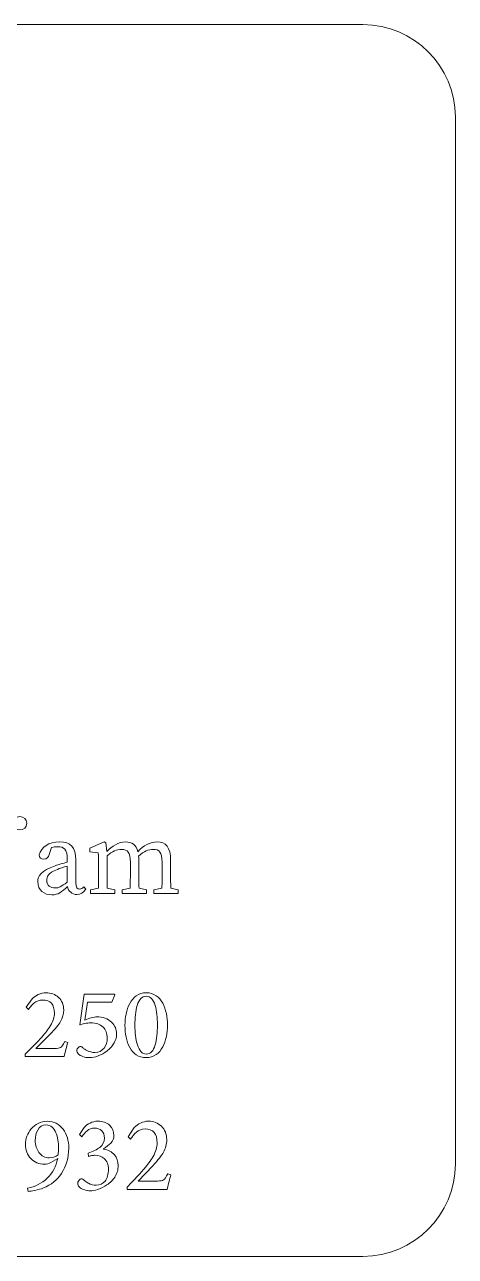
# Model space of a CAD drawing. Header units: millimetres. Extents: x -19.9 to 19.9, y -19.9 to 19.9.
# Drawn here: x 5.99 to 19.9, y -19.9 to 19.9 of the extents above; entities that cross this region are included whole.
import ezdxf

# ---------------------------------------------------------------- set-up
doc = ezdxf.new("R2010")
doc.units = ezdxf.units.MM
doc.header["$MEASUREMENT"] = 0
doc.layers.add('Layer 1', color=7, linetype='Continuous')

msp = doc.modelspace()

# ---------------------------------------------------------------- linework, layer by layer
at = {"layer": 'Layer 1', "color": 250, "lineweight": 18}
msp.add_open_spline([(16.915, 19.9), (16.915, 19.9), (-16.915, 19.9), (-16.915, 19.9), (-18.559, 19.9), (-19.9, 18.559), (-19.9, 16.915), (-19.9, 16.915), (-19.9, -16.915), (-19.9, -16.915), (-19.9, -18.559), (-18.559, -19.9), (-16.915, -19.9), (-16.915, -19.9), (16.915, -19.9), (16.915, -19.9), (18.559, -19.9), (19.9, -18.559), (19.9, -16.915), (19.9, -16.915), (19.9, 16.915), (19.9, 16.915), (19.9, 18.559), (18.559, 19.9), (16.915, 19.9)], degree=3, knots=[0, 0, 0, 0, 0.125, 0.125, 0.125, 0.25, 0.25, 0.25, 0.375, 0.375, 0.375, 0.5, 0.5, 0.5, 0.625, 0.625, 0.625, 0.75, 0.75, 0.75, 0.875, 0.875, 0.875, 1, 1, 1, 1], dxfattribs=at)
at = {"layer": 'Layer 1', "color": 250, "lineweight": 9}
for points, knots in [([(5.6069, -5.9075), (5.6069, -5.7777), (5.7062, -5.6922), (5.8325, -5.6922), (5.9591, -5.6922), (6.0583, -5.7777), (6.0583, -5.9075), (6.0583, -6.034), (5.9591, -6.1228), (5.8325, -6.1228), (5.7062, -6.1228), (5.6069, -6.034), (5.6069, -5.9075)], [0, 0, 0, 0, 0.25, 0.25, 0.25, 0.5, 0.5, 0.5, 0.75, 0.75, 0.75, 1, 1, 1, 1]), ([(7.3647, -7.1632), (7.3647, -7.1632), (7.3647, -7.0799), (7.3647, -7.0799), (7.3647, -6.745), (7.2689, -6.6631), (7.0431, -6.6631), (6.9902, -6.6631), (6.9264, -6.6676), (6.8518, -6.6862), (6.8518, -6.6862), (6.7834, -6.9125), (6.7834, -6.9125), (6.7528, -7.0117), (6.7014, -7.0661), (6.6091, -7.0661), (6.5167, -7.0661), (6.462, -7.0149), (6.4551, -6.9294), (6.5202, -6.6696), (6.773, -6.5091), (7.1148, -6.5091), (7.4669, -6.5091), (7.6378, -6.6696), (7.6378, -7.1006), (7.6378, -7.1006), (7.6378, -7.8251), (7.6378, -7.8251), (7.6378, -7.9788), (7.6857, -8.0335), (7.7643, -8.0335), (7.8224, -8.0335), (7.8601, -8.0029), (7.8975, -7.9584), (7.8975, -7.9584), (7.9661, -8.0335), (7.9661, -8.0335), (7.8842, -8.1633), (7.7918, -8.2078), (7.6757, -8.2078), (7.5141, -8.2078), (7.4007, -8.1069), (7.3719, -7.9442), (7.1833, -8.1307), (7.0679, -8.2182), (6.8688, -8.2182), (6.6194, -8.2182), (6.4106, -8.0746), (6.4106, -7.791), (6.4106, -7.5994), (6.5133, -7.4458), (6.9715, -7.2781), (7.0785, -7.2399), (7.2258, -7.1958), (7.3647, -7.1632)], [0, 0, 0, 0, 0.0555556, 0.0555556, 0.0555556, 0.1111111, 0.1111111, 0.1111111, 0.1666667, 0.1666667, 0.1666667, 0.2222222, 0.2222222, 0.2222222, 0.2777778, 0.2777778, 0.2777778, 0.3333333, 0.3333333, 0.3333333, 0.3888889, 0.3888889, 0.3888889, 0.4444444, 0.4444444, 0.4444444, 0.5, 0.5, 0.5, 0.5555556, 0.5555556, 0.5555556, 0.6111111, 0.6111111, 0.6111111, 0.6666667, 0.6666667, 0.6666667, 0.7222222, 0.7222222, 0.7222222, 0.7777778, 0.7777778, 0.7777778, 0.8333333, 0.8333333, 0.8333333, 0.8888889, 0.8888889, 0.8888889, 0.9444444, 0.9444444, 0.9444444, 1, 1, 1, 1]), ([(10.7067, -8.0051), (10.7067, -8.0051), (10.951, -8.0542), (10.951, -8.0542), (10.951, -8.0542), (10.951, -8.1736), (10.951, -8.1736), (10.951, -8.1736), (10.7115, -8.1736), (10.7115, -8.1736), (10.7115, -8.1736), (10.4177, -8.1736), (10.4177, -8.1736), (10.4177, -8.1736), (10.1648, -8.1736), (10.1648, -8.1736), (10.1648, -8.1736), (10.1648, -8.0542), (10.1648, -8.0542), (10.1648, -8.0542), (10.4227, -8.0071), (10.4227, -8.0071), (10.4262, -7.8371), (10.428, -7.6135), (10.428, -7.4559), (10.428, -7.4559), (10.428, -7.1619), (10.428, -7.1619), (10.428, -6.8404), (10.339, -6.7485), (10.1375, -6.7485), (9.9887, -6.7485), (9.8494, -6.8058), (9.6676, -6.9673), (9.6731, -7.0202), (9.6759, -7.0783), (9.6759, -7.1416), (9.6759, -7.1416), (9.6759, -7.4559), (9.6759, -7.4559), (9.6759, -7.6129), (9.6777, -7.8353), (9.6812, -8.0051), (9.6812, -8.0051), (9.9253, -8.0542), (9.9253, -8.0542), (9.9253, -8.0542), (9.9253, -8.1736), (9.9253, -8.1736), (9.9253, -8.1736), (9.6862, -8.1736), (9.6862, -8.1736), (9.6862, -8.1736), (9.3923, -8.1736), (9.3923, -8.1736), (9.3923, -8.1736), (9.1391, -8.1736), (9.1391, -8.1736), (9.1391, -8.1736), (9.1391, -8.0542), (9.1391, -8.0542), (9.1391, -8.0542), (9.3971, -8.0071), (9.3971, -8.0071), (9.4005, -7.8371), (9.4023, -7.6135), (9.4023, -7.4559), (9.4023, -7.4559), (9.4023, -7.1688), (9.4023, -7.1688), (9.4023, -6.8507), (9.3204, -6.7485), (9.1155, -6.7485), (8.9561, -6.7485), (8.8276, -6.8102), (8.6506, -6.9605), (8.6506, -6.9605), (8.6506, -7.4559), (8.6506, -7.4559), (8.6506, -7.6084), (8.6522, -7.8336), (8.6557, -8.0051), (8.6557, -8.0051), (8.9001, -8.0542), (8.9001, -8.0542), (8.9001, -8.0542), (8.9001, -8.1736), (8.9001, -8.1736), (8.9001, -8.1736), (8.6607, -8.1736), (8.6607, -8.1736), (8.6607, -8.1736), (8.3668, -8.1736), (8.3668, -8.1736), (8.3668, -8.1736), (8.1139, -8.1736), (8.1139, -8.1736), (8.1139, -8.1736), (8.1139, -8.0542), (8.1139, -8.0542), (8.1139, -8.0542), (8.3717, -8.0071), (8.3717, -8.0071), (8.3753, -7.8354), (8.3771, -7.609), (8.3771, -7.4559), (8.3771, -7.4559), (8.3771, -7.2953), (8.3771, -7.2953), (8.3771, -7.1072), (8.3736, -7.0014), (8.3668, -6.8647), (8.3668, -6.8647), (8.0932, -6.8339), (8.0932, -6.8339), (8.0932, -6.8339), (8.0932, -6.714), (8.0932, -6.714), (8.0932, -6.714), (8.5583, -6.5091), (8.5583, -6.5091), (8.5583, -6.5091), (8.6093, -6.5432), (8.6093, -6.5432), (8.6093, -6.5432), (8.6381, -6.8196), (8.6381, -6.8196), (8.7997, -6.6403), (9.03, -6.5091), (9.2418, -6.5091), (9.4544, -6.5091), (9.5865, -6.6038), (9.6433, -6.8269), (9.8168, -6.6166), (10.0462, -6.5091), (10.2675, -6.5091), (10.5406, -6.5091), (10.7015, -6.68), (10.7015, -7.1036), (10.7015, -7.1036), (10.7015, -7.4559), (10.7015, -7.4559), (10.7015, -7.6129), (10.7033, -7.8354), (10.7067, -8.0051)], [0, 0, 0, 0, 0.0208333, 0.0208333, 0.0208333, 0.0416667, 0.0416667, 0.0416667, 0.0625, 0.0625, 0.0625, 0.0833333, 0.0833333, 0.0833333, 0.1041667, 0.1041667, 0.1041667, 0.125, 0.125, 0.125, 0.1458333, 0.1458333, 0.1458333, 0.1666667, 0.1666667, 0.1666667, 0.1875, 0.1875, 0.1875, 0.2083333, 0.2083333, 0.2083333, 0.2291667, 0.2291667, 0.2291667, 0.25, 0.25, 0.25, 0.2708333, 0.2708333, 0.2708333, 0.2916667, 0.2916667, 0.2916667, 0.3125, 0.3125, 0.3125, 0.3333333, 0.3333333, 0.3333333, 0.3541667, 0.3541667, 0.3541667, 0.375, 0.375, 0.375, 0.3958333, 0.3958333, 0.3958333, 0.4166667, 0.4166667, 0.4166667, 0.4375, 0.4375, 0.4375, 0.4583333, 0.4583333, 0.4583333, 0.4791667, 0.4791667, 0.4791667, 0.5, 0.5, 0.5, 0.5208333, 0.5208333, 0.5208333, 0.5416667, 0.5416667, 0.5416667, 0.5625, 0.5625, 0.5625, 0.5833333, 0.5833333, 0.5833333, 0.6041667, 0.6041667, 0.6041667, 0.625, 0.625, 0.625, 0.6458333, 0.6458333, 0.6458333, 0.6666667, 0.6666667, 0.6666667, 0.6875, 0.6875, 0.6875, 0.7083333, 0.7083333, 0.7083333, 0.7291667, 0.7291667, 0.7291667, 0.75, 0.75, 0.75, 0.7708333, 0.7708333, 0.7708333, 0.7916667, 0.7916667, 0.7916667, 0.8125, 0.8125, 0.8125, 0.8333333, 0.8333333, 0.8333333, 0.8541667, 0.8541667, 0.8541667, 0.875, 0.875, 0.875, 0.8958333, 0.8958333, 0.8958333, 0.9166667, 0.9166667, 0.9166667, 0.9375, 0.9375, 0.9375, 0.9583333, 0.9583333, 0.9583333, 0.9791667, 0.9791667, 0.9791667, 1, 1, 1, 1]), ([(7.3647, -7.8099), (7.3647, -7.8099), (7.3647, -7.29), (7.3647, -7.29), (7.2428, -7.3226), (7.1172, -7.3648), (7.0431, -7.3945), (6.7356, -7.514), (6.7014, -7.644), (6.7014, -7.743), (6.7014, -7.9242), (6.821, -7.9959), (6.9781, -7.9959), (7.0947, -7.9959), (7.1625, -7.9538), (7.3647, -7.8099)], [0, 0, 0, 0, 0.2, 0.2, 0.2, 0.4, 0.4, 0.4, 0.6, 0.6, 0.6, 0.8, 0.8, 0.8, 1, 1, 1, 1]), ([(7.3801, -12.992), (7.3608, -13.0544), (7.3398, -13.1295), (7.3178, -13.217), (7.3178, -13.217), (7.2599, -13.4416), (7.2599, -13.4416), (7.2599, -13.4416), (6.0048, -13.4416), (6.0048, -13.4416), (6.0048, -13.4416), (6.0048, -13.3637), (6.0048, -13.3637), (6.0048, -13.3637), (6.1426, -13.2301), (6.1426, -13.2301), (6.1426, -13.2301), (6.4141, -12.9565), (6.4141, -12.9565), (6.4589, -12.9076), (6.5002, -12.8608), (6.5388, -12.8164), (6.5998, -12.7467), (6.6501, -12.6858), (6.6901, -12.6337), (6.742, -12.5672), (6.7859, -12.5041), (6.8213, -12.4446), (6.906, -12.301), (6.9485, -12.1667), (6.9485, -12.042), (6.9485, -11.7586), (6.8206, -11.6171), (6.5657, -11.6171), (6.4648, -11.6171), (6.3713, -11.6518), (6.2852, -11.7216), (6.2526, -11.7483), (6.2198, -11.7818), (6.1874, -11.8217), (6.1619, -11.85), (6.1361, -11.884), (6.1095, -11.9241), (6.1095, -11.9241), (6.0317, -11.8527), (6.0317, -11.8527), (6.0317, -11.8527), (6.2294, -11.5771), (6.2294, -11.5771), (6.2873, -11.5193), (6.3528, -11.4731), (6.4255, -11.4391), (6.5054, -11.4021), (6.5907, -11.3835), (6.6812, -11.3835), (6.8385, -11.3835), (6.9712, -11.4331), (7.0796, -11.5323), (7.1924, -11.6364), (7.2485, -11.7715), (7.2485, -11.9375), (7.2485, -12.0725), (7.2154, -12.198), (7.1486, -12.3133), (7.0863, -12.4187), (6.9729, -12.5553), (6.8082, -12.723), (6.8082, -12.723), (6.352, -13.1812), (6.352, -13.1812), (6.352, -13.1812), (6.9549, -13.1812), (6.9549, -13.1812), (7.0514, -13.1812), (7.1159, -13.1709), (7.1486, -13.1502), (7.1871, -13.1265), (7.2315, -13.0634), (7.282, -12.9609), (7.282, -12.9609), (7.3801, -12.992), (7.3801, -12.992)], [0, 0, 0, 0, 0.037037, 0.037037, 0.037037, 0.0740741, 0.0740741, 0.0740741, 0.1111111, 0.1111111, 0.1111111, 0.1481481, 0.1481481, 0.1481481, 0.1851852, 0.1851852, 0.1851852, 0.2222222, 0.2222222, 0.2222222, 0.2592593, 0.2592593, 0.2592593, 0.2962963, 0.2962963, 0.2962963, 0.3333333, 0.3333333, 0.3333333, 0.3703704, 0.3703704, 0.3703704, 0.4074074, 0.4074074, 0.4074074, 0.4444444, 0.4444444, 0.4444444, 0.4814815, 0.4814815, 0.4814815, 0.5185185, 0.5185185, 0.5185185, 0.5555556, 0.5555556, 0.5555556, 0.5925926, 0.5925926, 0.5925926, 0.6296296, 0.6296296, 0.6296296, 0.6666667, 0.6666667, 0.6666667, 0.7037037, 0.7037037, 0.7037037, 0.7407407, 0.7407407, 0.7407407, 0.7777778, 0.7777778, 0.7777778, 0.8148148, 0.8148148, 0.8148148, 0.8518519, 0.8518519, 0.8518519, 0.8888889, 0.8888889, 0.8888889, 0.9259259, 0.9259259, 0.9259259, 0.962963, 0.962963, 0.962963, 1, 1, 1, 1]), ([(7.9299, -12.2644), (8.0068, -12.2349), (8.0767, -12.211), (8.1391, -12.1936), (8.2163, -12.1725), (8.2748, -12.1621), (8.3148, -12.1621), (8.5135, -12.1621), (8.6731, -12.22), (8.7933, -12.3358), (8.9028, -12.4394), (8.9579, -12.5641), (8.9579, -12.7096), (8.9579, -12.9097), (8.857, -13.0916), (8.6552, -13.2546), (8.4595, -13.4044), (8.2652, -13.4795), (8.0723, -13.4795), (8.0027, -13.4795), (7.9327, -13.4667), (7.8631, -13.4416), (7.8038, -13.4193), (7.759, -13.3941), (7.7294, -13.3658), (7.6837, -13.3231), (7.6637, -13.2845), (7.6695, -13.2505), (7.6695, -13.2101), (7.6945, -13.1701), (7.7453, -13.1302), (7.7749, -13.1078), (7.8052, -13.1095), (7.8362, -13.1346), (7.8601, -13.1553), (7.8824, -13.174), (7.903, -13.1901), (7.9345, -13.2124), (7.9655, -13.2317), (7.9965, -13.248), (8.0794, -13.2911), (8.1662, -13.3123), (8.2569, -13.3123), (8.383, -13.3123), (8.4825, -13.2645), (8.5553, -13.1681), (8.6217, -13.0806), (8.6552, -12.9728), (8.6552, -12.8452), (8.6552, -12.6972), (8.61, -12.579), (8.5194, -12.4915), (8.426, -12.4012), (8.2935, -12.3557), (8.1212, -12.3557), (8.0587, -12.3557), (7.993, -12.3633), (7.923, -12.3781), (7.8966, -12.384), (7.869, -12.3911), (7.8408, -12.4001), (7.8408, -12.4001), (7.7873, -12.4157), (7.7873, -12.4157), (7.7845, -12.4173), (7.7801, -12.4187), (7.7742, -12.4201), (7.7742, -12.4201), (7.9076, -11.4235), (7.9076, -11.4235), (7.9076, -11.4235), (8.8757, -11.4235), (8.8757, -11.4235), (8.8757, -11.4235), (8.8955, -11.448), (8.8955, -11.448), (8.8955, -11.448), (8.8043, -11.6816), (8.8043, -11.6816), (8.8043, -11.6816), (8.0167, -11.6816), (8.0167, -11.6816), (8.0167, -11.6816), (7.9299, -12.2644), (7.9299, -12.2644)], [0, 0, 0, 0, 0.0357143, 0.0357143, 0.0357143, 0.0714286, 0.0714286, 0.0714286, 0.1071429, 0.1071429, 0.1071429, 0.1428571, 0.1428571, 0.1428571, 0.1785714, 0.1785714, 0.1785714, 0.2142857, 0.2142857, 0.2142857, 0.25, 0.25, 0.25, 0.2857143, 0.2857143, 0.2857143, 0.3214286, 0.3214286, 0.3214286, 0.3571429, 0.3571429, 0.3571429, 0.3928571, 0.3928571, 0.3928571, 0.4285714, 0.4285714, 0.4285714, 0.4642857, 0.4642857, 0.4642857, 0.5, 0.5, 0.5, 0.5357143, 0.5357143, 0.5357143, 0.5714286, 0.5714286, 0.5714286, 0.6071429, 0.6071429, 0.6071429, 0.6428571, 0.6428571, 0.6428571, 0.6785714, 0.6785714, 0.6785714, 0.7142857, 0.7142857, 0.7142857, 0.75, 0.75, 0.75, 0.7857143, 0.7857143, 0.7857143, 0.8214286, 0.8214286, 0.8214286, 0.8571429, 0.8571429, 0.8571429, 0.8928571, 0.8928571, 0.8928571, 0.9285714, 0.9285714, 0.9285714, 0.9642857, 0.9642857, 0.9642857, 1, 1, 1, 1]), ([(9.9191, -11.3835), (10.039, -11.3835), (10.1451, -11.4145), (10.2372, -11.4768), (10.3201, -11.5335), (10.3901, -11.6141), (10.4462, -11.7193), (10.4983, -11.8159), (10.5374, -11.9278), (10.5645, -12.0553), (10.5879, -12.1743), (10.5999, -12.2995), (10.5999, -12.4315), (10.5999, -12.5558), (10.5879, -12.6768), (10.5645, -12.7939), (10.5374, -12.9231), (10.4983, -13.0358), (10.4462, -13.1323), (10.3884, -13.2407), (10.318, -13.3238), (10.2351, -13.3817), (10.1414, -13.4469), (10.0346, -13.4795), (9.9147, -13.4795), (9.793, -13.4795), (9.6859, -13.4489), (9.5943, -13.3883), (9.5095, -13.3316), (9.4382, -13.2519), (9.3806, -13.1477), (9.3286, -13.053), (9.2893, -12.941), (9.2625, -12.8119), (9.2388, -12.6947), (9.2271, -12.5686), (9.2271, -12.4336), (9.2271, -12.3075), (9.2388, -12.186), (9.2625, -12.0688), (9.2893, -11.9412), (9.3286, -11.8282), (9.3806, -11.7305), (9.4382, -11.6222), (9.5095, -11.5393), (9.5943, -11.4814), (9.6876, -11.4159), (9.7944, -11.3835), (9.9147, -11.3835), (9.9147, -11.3835), (9.9191, -11.3835), (9.9191, -11.3835)], [0, 0, 0, 0, 0.0588235, 0.0588235, 0.0588235, 0.1176471, 0.1176471, 0.1176471, 0.1764706, 0.1764706, 0.1764706, 0.2352941, 0.2352941, 0.2352941, 0.2941176, 0.2941176, 0.2941176, 0.3529412, 0.3529412, 0.3529412, 0.4117647, 0.4117647, 0.4117647, 0.4705882, 0.4705882, 0.4705882, 0.5294118, 0.5294118, 0.5294118, 0.5882353, 0.5882353, 0.5882353, 0.6470588, 0.6470588, 0.6470588, 0.7058824, 0.7058824, 0.7058824, 0.7647059, 0.7647059, 0.7647059, 0.8235294, 0.8235294, 0.8235294, 0.8823529, 0.8823529, 0.8823529, 0.9411765, 0.9411765, 0.9411765, 1, 1, 1, 1]), ([(9.9122, -11.4969), (9.7803, -11.4969), (9.6839, -11.5955), (9.6231, -11.7928), (9.5964, -11.8759), (9.5771, -11.9754), (9.5654, -12.0911), (9.5546, -12.1936), (9.5495, -12.3054), (9.5495, -12.4271), (9.5495, -12.5473), (9.5557, -12.6593), (9.5673, -12.7629), (9.5808, -12.8787), (9.6008, -12.9789), (9.6274, -13.0634), (9.6929, -13.2652), (9.79, -13.3658), (9.9191, -13.3658), (10.0493, -13.3658), (10.1451, -13.2659), (10.2061, -13.0654), (10.2312, -12.9825), (10.2499, -12.8826), (10.2616, -12.7654), (10.2719, -12.6626), (10.2771, -12.55), (10.2771, -12.4271), (10.2771, -12.3038), (10.2719, -12.191), (10.2616, -12.0888), (10.2482, -11.9731), (10.2288, -11.8737), (10.2037, -11.7907), (10.1414, -11.5948), (10.0449, -11.4969), (9.9147, -11.4969), (9.9147, -11.4969), (9.9122, -11.4969), (9.9122, -11.4969)], [0, 0, 0, 0, 0.0769231, 0.0769231, 0.0769231, 0.1538462, 0.1538462, 0.1538462, 0.2307692, 0.2307692, 0.2307692, 0.3076923, 0.3076923, 0.3076923, 0.3846154, 0.3846154, 0.3846154, 0.4615385, 0.4615385, 0.4615385, 0.5384615, 0.5384615, 0.5384615, 0.6153846, 0.6153846, 0.6153846, 0.6923077, 0.6923077, 0.6923077, 0.7692308, 0.7692308, 0.7692308, 0.8461538, 0.8461538, 0.8461538, 0.9230769, 0.9230769, 0.9230769, 1, 1, 1, 1]), ([(6.7269, -15.5328), (6.9371, -15.5328), (7.1052, -15.6196), (7.2315, -15.7935), (7.3518, -15.9563), (7.4122, -16.1609), (7.4122, -16.4081), (7.4122, -16.7176), (7.3336, -16.9876), (7.1768, -17.2188), (7.0335, -17.4323), (6.841, -17.5892), (6.5987, -17.6898), (6.5181, -17.7219), (6.4251, -17.748), (6.3201, -17.7685), (6.2301, -17.788), (6.1578, -17.7982), (6.1031, -17.7995), (6.1031, -17.7995), (6.0824, -17.6923), (6.0824, -17.6923), (6.329, -17.6507), (6.5392, -17.5456), (6.7131, -17.3766), (6.8867, -17.2061), (7.0008, -16.9939), (7.0556, -16.7402), (7.0556, -16.7402), (6.8364, -16.8626), (6.8364, -16.8626), (6.768, -16.9008), (6.7, -16.9198), (6.6332, -16.9198), (6.4503, -16.9198), (6.3011, -16.8585), (6.1853, -16.7358), (6.071, -16.6163), (6.0138, -16.4637), (6.0138, -16.279), (6.0138, -16.0957), (6.0762, -15.929), (6.2012, -15.779), (6.2636, -15.7044), (6.3376, -15.6454), (6.423, -15.6024), (6.5158, -15.5558), (6.6157, -15.5328), (6.7221, -15.5328), (6.7221, -15.5328), (6.7269, -15.5328), (6.7269, -15.5328)], [0, 0, 0, 0, 0.0588235, 0.0588235, 0.0588235, 0.1176471, 0.1176471, 0.1176471, 0.1764706, 0.1764706, 0.1764706, 0.2352941, 0.2352941, 0.2352941, 0.2941176, 0.2941176, 0.2941176, 0.3529412, 0.3529412, 0.3529412, 0.4117647, 0.4117647, 0.4117647, 0.4705882, 0.4705882, 0.4705882, 0.5294118, 0.5294118, 0.5294118, 0.5882353, 0.5882353, 0.5882353, 0.6470588, 0.6470588, 0.6470588, 0.7058824, 0.7058824, 0.7058824, 0.7647059, 0.7647059, 0.7647059, 0.8235294, 0.8235294, 0.8235294, 0.8823529, 0.8823529, 0.8823529, 0.9411765, 0.9411765, 0.9411765, 1, 1, 1, 1]), ([(6.6718, -15.6548), (6.5606, -15.6548), (6.473, -15.7113), (6.4093, -15.8245), (6.3559, -15.9203), (6.329, -16.0292), (6.329, -16.1522), (6.329, -16.3086), (6.3693, -16.44), (6.4503, -16.5466), (6.5358, -16.6582), (6.646, -16.7141), (6.7813, -16.7141), (6.8895, -16.7141), (6.9857, -16.6839), (7.0693, -16.6231), (7.0769, -16.5546), (7.0808, -16.4768), (7.0808, -16.3888), (7.0808, -16.3027), (7.0749, -16.22), (7.0624, -16.1402), (7.0491, -16.0493), (7.0277, -15.9703), (6.9988, -15.9035), (6.965, -15.827), (6.9239, -15.7673), (6.8754, -15.7243), (6.8189, -15.6778), (6.7528, -15.6548), (6.6763, -15.6548), (6.6763, -15.6548), (6.6718, -15.6548), (6.6718, -15.6548)], [0, 0, 0, 0, 0.0909091, 0.0909091, 0.0909091, 0.1818182, 0.1818182, 0.1818182, 0.2727273, 0.2727273, 0.2727273, 0.3636364, 0.3636364, 0.3636364, 0.4545455, 0.4545455, 0.4545455, 0.5454545, 0.5454545, 0.5454545, 0.6363636, 0.6363636, 0.6363636, 0.7272727, 0.7272727, 0.7272727, 0.8181818, 0.8181818, 0.8181818, 0.9090909, 0.9090909, 0.9090909, 1, 1, 1, 1]), ([(8.5363, -16.432), (8.6854, -16.4593), (8.8029, -16.5229), (8.8883, -16.6231), (8.9703, -16.719), (9.0107, -16.833), (9.0093, -16.9653), (9.0093, -17.1006), (8.9734, -17.2249), (8.9019, -17.3384), (8.8394, -17.4337), (8.7533, -17.5184), (8.6437, -17.5917), (8.5525, -17.6539), (8.4533, -17.7025), (8.3468, -17.7378), (8.2538, -17.7695), (8.1752, -17.7855), (8.1115, -17.7855), (8.0385, -17.7855), (7.9658, -17.771), (7.8945, -17.7423), (7.8335, -17.7184), (7.7877, -17.6923), (7.7574, -17.6637), (7.7146, -17.6267), (7.6956, -17.5829), (7.7002, -17.5322), (7.7046, -17.4873), (7.7329, -17.4468), (7.7845, -17.4101), (7.8135, -17.3861), (7.8424, -17.3861), (7.8714, -17.4101), (7.8959, -17.4323), (7.921, -17.4531), (7.9469, -17.4721), (7.9788, -17.4961), (8.0116, -17.517), (8.045, -17.5343), (8.1288, -17.5788), (8.2142, -17.6012), (8.301, -17.6012), (8.4198, -17.6012), (8.5142, -17.5575), (8.5845, -17.47), (8.6575, -17.3755), (8.694, -17.2457), (8.694, -17.0799), (8.694, -16.9332), (8.6469, -16.8185), (8.5525, -16.7358), (8.4733, -16.6669), (8.3778, -16.6329), (8.2669, -16.6329), (8.2331, -16.6329), (8.1952, -16.637), (8.1525, -16.6449), (8.1173, -16.6511), (8.0847, -16.6593), (8.0543, -16.6686), (8.0543, -16.6686), (8.0337, -16.5636), (8.0337, -16.5636), (8.1159, -16.5363), (8.1869, -16.5084), (8.2462, -16.4799), (8.3134, -16.4478), (8.3688, -16.4143), (8.4129, -16.3796), (8.5135, -16.2965), (8.5638, -16.197), (8.5638, -16.0806), (8.5638, -15.9769), (8.5324, -15.8955), (8.4701, -15.8362), (8.4122, -15.7826), (8.3368, -15.7553), (8.2438, -15.7553), (8.1587, -15.7553), (8.0778, -15.7847), (8.0016, -15.8438), (7.9423, -15.8901), (7.8865, -15.9538), (7.8348, -16.0351), (7.8348, -16.0351), (7.7618, -15.9611), (7.7618, -15.9611), (7.7618, -15.9611), (7.9147, -15.7361), (7.9147, -15.7361), (7.9664, -15.6758), (8.0284, -15.6279), (8.1001, -15.5927), (8.1807, -15.5528), (8.2652, -15.5328), (8.3537, -15.5328), (8.3537, -15.5328), (8.3557, -15.5328), (8.3557, -15.5328), (8.5112, -15.5328), (8.6362, -15.5765), (8.7305, -15.6644), (8.8236, -15.7505), (8.8701, -15.8612), (8.8701, -15.9968), (8.8701, -16.0891), (8.8364, -16.1704), (8.7696, -16.2407), (8.7055, -16.2997), (8.6279, -16.361), (8.5363, -16.4247), (8.5363, -16.4247), (8.5363, -16.432), (8.5363, -16.432)], [0, 0, 0, 0, 0.0263158, 0.0263158, 0.0263158, 0.0526316, 0.0526316, 0.0526316, 0.0789474, 0.0789474, 0.0789474, 0.1052632, 0.1052632, 0.1052632, 0.1315789, 0.1315789, 0.1315789, 0.1578947, 0.1578947, 0.1578947, 0.1842105, 0.1842105, 0.1842105, 0.2105263, 0.2105263, 0.2105263, 0.2368421, 0.2368421, 0.2368421, 0.2631579, 0.2631579, 0.2631579, 0.2894737, 0.2894737, 0.2894737, 0.3157895, 0.3157895, 0.3157895, 0.3421053, 0.3421053, 0.3421053, 0.3684211, 0.3684211, 0.3684211, 0.3947368, 0.3947368, 0.3947368, 0.4210526, 0.4210526, 0.4210526, 0.4473684, 0.4473684, 0.4473684, 0.4736842, 0.4736842, 0.4736842, 0.5, 0.5, 0.5, 0.5263158, 0.5263158, 0.5263158, 0.5526316, 0.5526316, 0.5526316, 0.5789474, 0.5789474, 0.5789474, 0.6052632, 0.6052632, 0.6052632, 0.6315789, 0.6315789, 0.6315789, 0.6578947, 0.6578947, 0.6578947, 0.6842105, 0.6842105, 0.6842105, 0.7105263, 0.7105263, 0.7105263, 0.7368421, 0.7368421, 0.7368421, 0.7631579, 0.7631579, 0.7631579, 0.7894737, 0.7894737, 0.7894737, 0.8157895, 0.8157895, 0.8157895, 0.8421053, 0.8421053, 0.8421053, 0.8684211, 0.8684211, 0.8684211, 0.8947368, 0.8947368, 0.8947368, 0.9210526, 0.9210526, 0.9210526, 0.9473684, 0.9473684, 0.9473684, 0.9736842, 0.9736842, 0.9736842, 1, 1, 1, 1]), ([(10.7115, -17.262), (10.6915, -17.3285), (10.6706, -17.4094), (10.6474, -17.5035), (10.6474, -17.5035), (10.5882, -17.7448), (10.5882, -17.7448), (10.5882, -17.7448), (9.2994, -17.7448), (9.2994, -17.7448), (9.2994, -17.7448), (9.2994, -17.6613), (9.2994, -17.6613), (9.2994, -17.6613), (9.4409, -17.5177), (9.4409, -17.5177), (9.4409, -17.5177), (9.7197, -17.2238), (9.7197, -17.2238), (9.7655, -17.1709), (9.8082, -17.1207), (9.8479, -17.0728), (9.9102, -16.9979), (9.9618, -16.9326), (10.0029, -16.8768), (10.0562, -16.805), (10.1014, -16.7372), (10.1379, -16.6735), (10.2248, -16.5188), (10.2682, -16.3748), (10.2682, -16.2407), (10.2682, -15.9361), (10.1369, -15.784), (9.875, -15.784), (9.7717, -15.784), (9.6756, -15.8215), (9.587, -15.8963), (9.5536, -15.9253), (9.5202, -15.9611), (9.4868, -16.0041), (9.4607, -16.0341), (9.4341, -16.0709), (9.4069, -16.1139), (9.4069, -16.1139), (9.327, -16.0376), (9.327, -16.0376), (9.327, -16.0376), (9.5302, -15.7409), (9.5302, -15.7409), (9.5893, -15.6789), (9.6566, -15.6293), (9.7314, -15.5927), (9.8134, -15.5528), (9.9012, -15.5328), (9.9939, -15.5328), (10.1554, -15.5328), (10.2919, -15.5863), (10.4028, -15.6931), (10.5186, -15.8047), (10.5765, -15.9499), (10.5765, -16.1285), (10.5765, -16.2735), (10.5424, -16.4081), (10.4738, -16.5323), (10.4097, -16.6456), (10.2932, -16.7923), (10.1244, -16.9724), (10.1244, -16.9724), (9.6559, -17.4651), (9.6559, -17.4651), (9.6559, -17.4651), (10.2751, -17.4651), (10.2751, -17.4651), (10.3743, -17.4651), (10.4404, -17.4538), (10.4738, -17.4316), (10.5131, -17.4058), (10.5589, -17.3384), (10.6109, -17.2283), (10.6109, -17.2283), (10.7115, -17.262), (10.7115, -17.262)], [0, 0, 0, 0, 0.037037, 0.037037, 0.037037, 0.0740741, 0.0740741, 0.0740741, 0.1111111, 0.1111111, 0.1111111, 0.1481481, 0.1481481, 0.1481481, 0.1851852, 0.1851852, 0.1851852, 0.2222222, 0.2222222, 0.2222222, 0.2592593, 0.2592593, 0.2592593, 0.2962963, 0.2962963, 0.2962963, 0.3333333, 0.3333333, 0.3333333, 0.3703704, 0.3703704, 0.3703704, 0.4074074, 0.4074074, 0.4074074, 0.4444444, 0.4444444, 0.4444444, 0.4814815, 0.4814815, 0.4814815, 0.5185185, 0.5185185, 0.5185185, 0.5555556, 0.5555556, 0.5555556, 0.5925926, 0.5925926, 0.5925926, 0.6296296, 0.6296296, 0.6296296, 0.6666667, 0.6666667, 0.6666667, 0.7037037, 0.7037037, 0.7037037, 0.7407407, 0.7407407, 0.7407407, 0.7777778, 0.7777778, 0.7777778, 0.8148148, 0.8148148, 0.8148148, 0.8518519, 0.8518519, 0.8518519, 0.8888889, 0.8888889, 0.8888889, 0.9259259, 0.9259259, 0.9259259, 0.962963, 0.962963, 0.962963, 1, 1, 1, 1])]:
    msp.add_open_spline(points, degree=3, knots=knots, dxfattribs=at)

doc.saveas('drawing.dxf')
